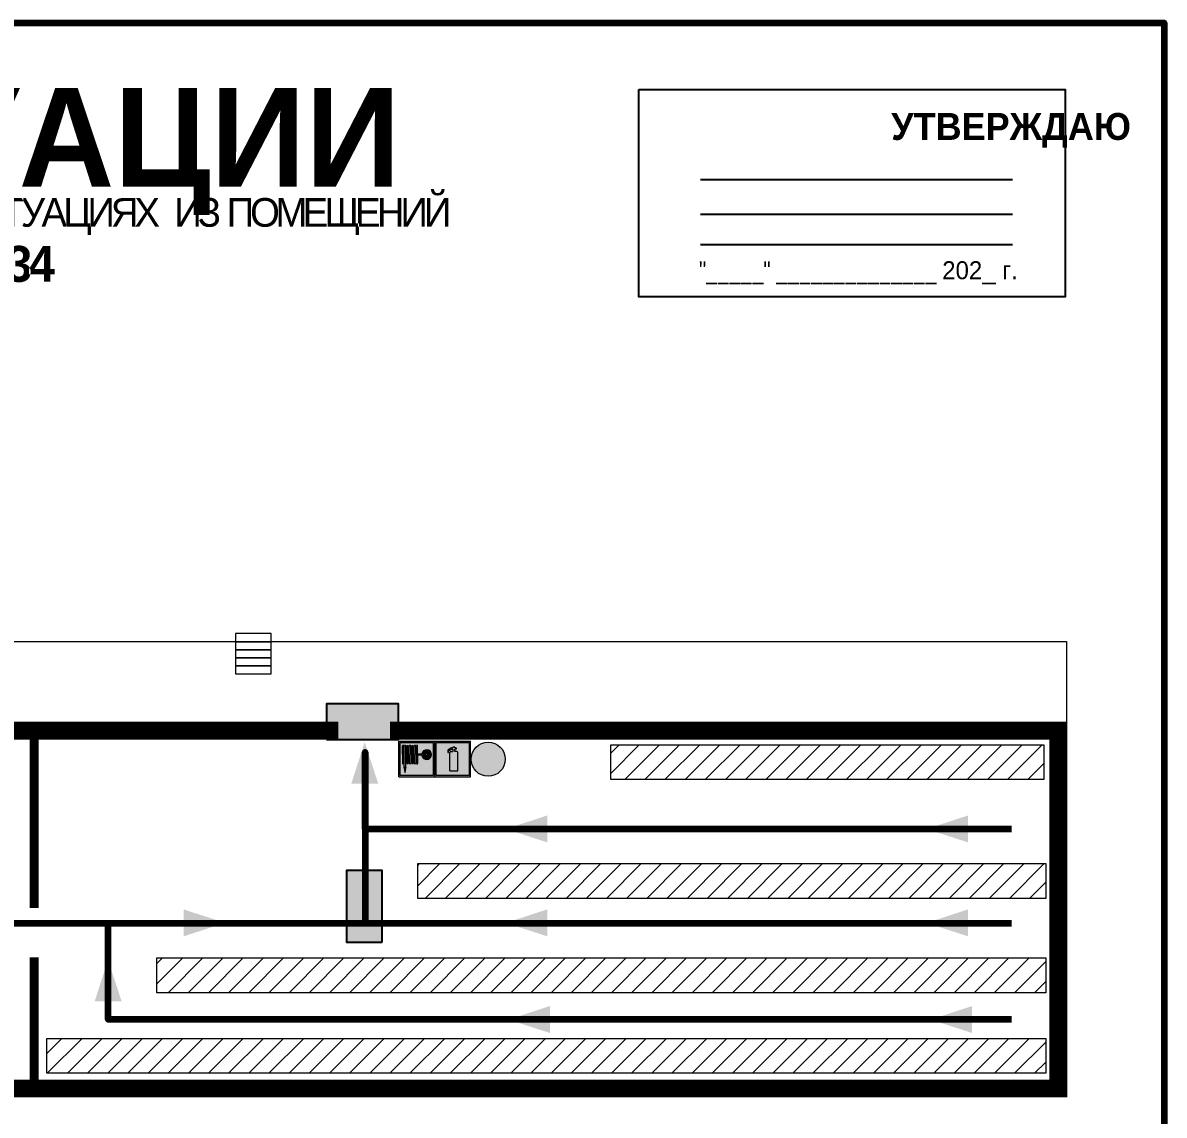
# Model space of a CAD drawing. Header units: millimetres. Extents: x 13810 to 67229, y 12374 to 21950.
# Drawn here: x 35254.1 to 35508.4, y 18844.5 to 19088 of the extents above; entities that cross this region are included whole.
import ezdxf

# ---------------------------------------------------------------- set-up
doc = ezdxf.new("R2010")
doc.units = ezdxf.units.MM
doc.layers.add('План_Штампы', color=7, linetype='Continuous')
doc.styles.add('обычный', font='arial.ttf')

# ---------------------------------------------------------------- blocks, each defined once
blk = doc.blocks.new('A$C7B4425F7')
at = {"true_color": 0xffffff}
blk.add_hatch(color=7, dxfattribs=at).paths.add_polyline_path([(0, 0), (-16, 0), (-16, -8), (0, -8)])
h = blk.add_hatch(color=126)
h.paths.add_polyline_path([(-0.2, -0.2), (-15.8, -0.2), (-15.8, -7.8), (-0.2, -7.8)])
h.paths.add_polyline_path([(-11.76, -2.03), (-11.76, -3.66), (-11.17, -3.66, -0.568275), (-11.17, -6.18), (-12.58, -6.18), (-12.58, -2.03)], flags=16)
h.paths.add_polyline_path([(-13.33, -4.12, -0.495768), (-13.59, -6.18), (-15.03, -6.18), (-15.03, -2.03), (-13.59, -2.03, -0.487973)], flags=16)
h.paths.add_polyline_path([(-10.25, -2.03), (-9.48, -2.03), (-9.48, -6.18), (-10.25, -6.18)], flags=16)
h.paths.add_polyline_path([(-13.84, -3.69), (-14.24, -3.69), (-14.24, -3.03), (-13.9, -3.03, -0.692621)], flags=0)
h.paths.add_polyline_path([(-9.15, -2.03), (-8.4, -2.03), (-8.04, -3.07), (-7.68, -2.03), (-6.93, -2.03), (-7.64, -4.1), (-6.93, -6.18), (-7.68, -6.18), (-8.04, -5.14), (-8.4, -6.18), (-9.15, -6.18), (-8.44, -4.1)], flags=16)
h.paths.add_polyline_path([(-11.76, -4.46), (-11.42, -4.46, -0.692621), (-11.36, -5.12), (-11.76, -5.12)], flags=0)
h.paths.add_polyline_path([(-13.9, -5.2), (-14.24, -5.2), (-14.24, -4.55), (-13.84, -4.55, -0.708038)], flags=0)
edge = h.paths.add_edge_path(flags=16)
edge.add_ellipse((-5.51, -4.08), major_axis=(0, 2.05), ratio=0.586184, start_angle=0, end_angle=360)
edge = h.paths.add_edge_path(flags=0)
edge.add_ellipse((-5.51, -4.08), major_axis=(0, 1.14), ratio=0.454828, start_angle=0, end_angle=360)
h.paths.add_polyline_path([(-4.13, -4.96, 0.377264), (-3.48, -4.52, 0.0555), (-3.16, -2.03), (-1.66, -2.03), (-1.66, -4.96), (-0.96, -4.96), (-0.96, -7.01), (-1.75, -7.01), (-1.75, -6.18), (-3.3, -6.18), (-3.3, -7.02), (-4.13, -7.02)], flags=16)
h.paths.add_polyline_path([(-2.73, -2.91), (-2.28, -2.91), (-2.28, -4.96), (-3.05, -4.96, 0.079136)], flags=0)
at = {"color": 126}
blk.add_lwpolyline([(-16, -8), (0, -8), (0, 0), (-16, 0)], close=True, dxfattribs=at)
blk = doc.blocks.new('A$C32E8229D')
at = {"true_color": 0xffffff}
blk.add_hatch(color=7, dxfattribs=at).paths.add_polyline_path([(0, 0), (0, -8), (16, -8), (16, 0)])
h = blk.add_hatch(color=126)
h.paths.add_polyline_path([(0.2, -0.2), (15.8, -0.2), (15.8, -7.8), (0.2, -7.8)])
h.paths.add_polyline_path([(13.49, -2.05), (12.08, -2.05), (11.37, -2.63, 0.162397), (11.29, -2.84), (11.29, -3.63), (10.35, -3.63), (10.35, -4.05), (11.68, -4.05), (11.68, -3.48), (12.26, -4.28), (11.29, -5.1), (11.29, -6.78), (11.85, -6.78), (11.85, -5.44), (12.8, -4.64), (12.8, -5.94), (14.46, -5.94), (14.46, -5.39), (13.45, -5.39), (13.45, -3.97), (12.46, -2.59), (13.15, -2.59), (13.69, -3.34), (14.18, -3)], flags=16)
h.paths.add_polyline_path([(10.74, -1.82, 1), (11.8, -1.82, 1)], flags=16)
h.paths.add_polyline_path([(9.39, -3.59), (5.99, -3.59), (6.56, -3.03), (5.91, -3.03), (5.1, -3.83), (5.91, -4.64), (6.56, -4.64), (5.99, -4.09), (9.39, -4.09)], flags=16)
h.paths.add_polyline_path([(4.29, -1.08), (1.72, -1.08), (1.72, -6.6), (4.29, -6.6)], flags=16)
at = {"color": 126}
blk.add_lwpolyline([(16, -8), (0, -8), (0, 0), (16, 0)], close=True, dxfattribs=at)
blk = doc.blocks.new('A$C37112FD5')
at = {"true_color": 0xf5f5ff}
h = blk.add_hatch(color=7, dxfattribs=at)
h.dxf.hatch_style = 1
h.paths.add_polyline_path([(12.8, -7.4), (0, -7.4), (0, -20.2), (12.8, -20.2)])
h.paths.add_polyline_path([(12.29, -7.91), (12.29, -19.69), (0.51, -19.69), (0.51, -7.91)], flags=16)
h.paths.add_polyline_path([(4.98, -9.04, -0.42597), (5.17, -9.22), (5.17, -12.25), (5.17, -15.29, -0.432244), (4.98, -15.47), (4.83, -15.47, -0.42597), (4.64, -15.29), (4.64, -12.25), (4.64, -9.22, -0.432244), (4.83, -9.04)], flags=0)
h.paths.add_polyline_path([(4.28, -9.22), (4.28, -12.25), (4.28, -15.29, -0.432244), (4.09, -15.47), (3.94, -15.47, -0.42597), (3.75, -15.29), (3.75, -12.25), (3.75, -9.22, -0.432244), (3.94, -9.04), (4.09, -9.04, -0.42597)], flags=0)
h.paths.add_polyline_path([(5.72, -9.04), (5.87, -9.04, -0.42597), (6.06, -9.22), (6.06, -12.25), (6.06, -15.29, -0.432244), (5.87, -15.47), (5.72, -15.47, -0.42597), (5.53, -15.29), (5.53, -12.25), (5.53, -9.22, -0.432244)], flags=0)
h.paths.add_polyline_path([(6.42, -8.9), (6.5, -8.9, -0.42597), (6.69, -9.08), (6.69, -12.03), (8.21, -12.03, -15.824349), (8.21, -12.47), (6.69, -12.47), (6.69, -15.42, -0.432244), (6.5, -15.6), (6.42, -15.6)], flags=0)
h.paths.add_polyline_path([(3.39, -9.22), (3.39, -12.25), (3.39, -15.29, -0.432244), (3.2, -15.47), (3.05, -15.47, -0.42597), (2.85, -15.29), (2.85, -12.25), (2.85, -9.22, -0.432244), (3.05, -9.04), (3.2, -9.04, -0.42597)], flags=0)
h.paths.add_polyline_path([(2.5, -9.22), (2.5, -16.71), (1.96, -16.71), (1.96, -9.22, -0.432244), (2.15, -9.04), (2.31, -9.04, -0.42597)], flags=0)
h.paths.add_polyline_path([(1.61, -8.9), (1.61, -15.6), (1.57, -15.6, -0.42597), (1.37, -15.42), (1.37, -12.03), (1.37, -9.09, -0.432244), (1.57, -8.9)], flags=0)
h.paths.add_polyline_path([(9.76, -10.81), (9.76, -12.03), (8.49, -12.03, -0.336371)], flags=0)
h.paths.add_polyline_path([(8.49, -12.47), (9.76, -12.47), (9.76, -13.7, -0.336371)], flags=0)
h.paths.add_polyline_path([(10.11, -10.81, -0.336371), (11.38, -12.03), (10.11, -12.03)], flags=0)
h.paths.add_polyline_path([(10.11, -12.47), (11.38, -12.47, -0.336371), (10.11, -13.7)], flags=0)
h.paths.add_polyline_path([(2.5, -16.84), (2.5, -17.05), (1.97, -17.05), (1.97, -16.84)], flags=0)
h.paths.add_polyline_path([(2.5, -17.24, -0.033778), (2.24, -18.6, -0.033778), (1.97, -17.24)], flags=0)
h = blk.add_hatch(color=242)
h.dxf.hatch_style = 1
h.paths.add_polyline_path([(12.29, -7.91), (0.51, -7.91), (0.51, -19.69), (12.29, -19.69)])
h.paths.add_polyline_path([(6.42, -15.6), (6.42, -8.9), (6.5, -8.9, -0.42597), (6.69, -9.08), (6.69, -12.03), (8.21, -12.03, -15.824349), (8.21, -12.47), (6.69, -12.47), (6.69, -15.42, -0.432244), (6.5, -15.6)], flags=16)
h.paths.add_polyline_path([(5.87, -15.47), (5.72, -15.47, -0.42597), (5.53, -15.29), (5.53, -12.25), (5.53, -9.22, -0.432244), (5.72, -9.04), (5.87, -9.04, -0.42597), (6.06, -9.22), (6.06, -12.25), (6.06, -15.29, -0.432244)], flags=16)
h.paths.add_polyline_path([(4.98, -15.47), (4.83, -15.47, -0.42597), (4.64, -15.29), (4.64, -12.25), (4.64, -9.22, -0.432244), (4.83, -9.04), (4.98, -9.04, -0.42597), (5.17, -9.22), (5.17, -12.25), (5.17, -15.29, -0.432244)], flags=16)
h.paths.add_polyline_path([(4.09, -15.47), (3.94, -15.47, -0.42597), (3.75, -15.29), (3.75, -12.25), (3.75, -9.22, -0.432244), (3.94, -9.04), (4.09, -9.04, -0.42597), (4.28, -9.22), (4.28, -12.25), (4.28, -15.29, -0.432244)], flags=16)
h.paths.add_polyline_path([(3.2, -15.47), (3.05, -15.47, -0.42597), (2.85, -15.29), (2.85, -12.25), (2.85, -9.22, -0.432244), (3.05, -9.04), (3.2, -9.04, -0.42597), (3.39, -9.22), (3.39, -12.25), (3.39, -15.29, -0.432244)], flags=16)
h.paths.add_polyline_path([(2.5, -17.05), (1.97, -17.05), (1.97, -16.84), (2.5, -16.84)], flags=16)
h.paths.add_polyline_path([(2.5, -17.24, -0.033778), (2.24, -18.6, -0.033778), (1.97, -17.24)], flags=16)
h.paths.add_polyline_path([(2.5, -16.71), (1.96, -16.71), (1.96, -9.22, -0.432244), (2.15, -9.04), (2.31, -9.04, -0.42597), (2.5, -9.22)], flags=16)
h.paths.add_polyline_path([(1.61, -15.6), (1.57, -15.6, -0.42597), (1.37, -15.42), (1.37, -12.03), (1.37, -9.09, -0.432244), (1.57, -8.9), (1.61, -8.9)], flags=16)
h.paths.add_polyline_path([(8.49, -12.47), (9.76, -12.47), (9.76, -13.7, -0.336371)], flags=0)
h.paths.add_polyline_path([(10.11, -13.7), (10.11, -12.47), (11.38, -12.47, -0.336371)], flags=0)
h.paths.add_polyline_path([(8.49, -12.03, -0.336371), (9.76, -10.81), (9.76, -12.03)], flags=0)
h.paths.add_polyline_path([(10.11, -12.03), (10.11, -10.81, -0.336371), (11.38, -12.03)], flags=0)
h = blk.add_hatch(color=7, dxfattribs=at)
h.dxf.hatch_style = 1
h.paths.add_polyline_path([(1.61, -8.9), (1.57, -8.9, 0.432244), (1.37, -9.09), (1.37, -12.03), (1.37, -15.42, 0.42597), (1.57, -15.6), (1.61, -15.6)])
h.paths.add_polyline_path([(2.5, -9.22, 0.42597), (2.31, -9.04), (2.15, -9.04, 0.432244), (1.96, -9.22), (1.96, -16.71), (2.5, -16.71)])
h.paths.add_polyline_path([(2.5, -16.84), (1.97, -16.84), (1.97, -17.05), (2.5, -17.05)])
h.paths.add_polyline_path([(2.5, -17.24), (1.97, -17.24, 0.033778), (2.24, -18.6, 0.033778)])
h.paths.add_polyline_path([(3.39, -12.25), (3.39, -9.22, 0.42597), (3.2, -9.04), (3.05, -9.04, 0.432244), (2.85, -9.22), (2.85, -12.25), (2.85, -15.29, 0.42597), (3.05, -15.47), (3.2, -15.47, 0.432244), (3.39, -15.29)])
h.paths.add_polyline_path([(4.28, -12.25), (4.28, -9.22, 0.42597), (4.09, -9.04), (3.94, -9.04, 0.432244), (3.75, -9.22), (3.75, -12.25), (3.75, -15.29, 0.42597), (3.94, -15.47), (4.09, -15.47, 0.432244), (4.28, -15.29)])
h.paths.add_polyline_path([(5.17, -12.25), (5.17, -9.22, 0.42597), (4.98, -9.04), (4.83, -9.04, 0.432244), (4.64, -9.22), (4.64, -12.25), (4.64, -15.29, 0.42597), (4.83, -15.47), (4.98, -15.47, 0.432244), (5.17, -15.29)])
h.paths.add_polyline_path([(6.06, -12.25), (6.06, -9.22, 0.42597), (5.87, -9.04), (5.72, -9.04, 0.432244), (5.53, -9.22), (5.53, -12.25), (5.53, -15.29, 0.42597), (5.72, -15.47), (5.87, -15.47, 0.432244), (6.06, -15.29)])
h.paths.add_polyline_path([(6.69, -12.47), (8.21, -12.47, 15.824349), (8.21, -12.03), (6.69, -12.03), (6.69, -9.08, 0.42597), (6.5, -8.9), (6.42, -8.9), (6.42, -15.6), (6.5, -15.6, 0.432244), (6.69, -15.42)])
h.paths.add_polyline_path([(8.49, -12.47), (9.76, -12.47), (9.76, -13.7, -0.336371)], flags=16)
h.paths.add_polyline_path([(8.49, -12.03, -0.336371), (9.76, -10.81), (9.76, -12.03)], flags=16)
h.paths.add_polyline_path([(10.11, -12.47), (11.38, -12.47, -0.336371), (10.11, -13.7)], flags=16)
h.paths.add_polyline_path([(10.11, -12.03), (10.11, -10.81, -0.336371), (11.38, -12.03)], flags=16)
h = blk.add_hatch(color=242)
h.dxf.hatch_style = 1
h.paths.add_polyline_path([(9.76, -10.81, 0.336371), (8.49, -12.03), (9.76, -12.03)])
h.paths.add_polyline_path([(10.11, -10.81), (10.11, -12.03), (11.38, -12.03, 0.336371)])
h.paths.add_polyline_path([(11.38, -12.47), (10.11, -12.47), (10.11, -13.7, 0.336371)])
h.paths.add_polyline_path([(9.76, -12.47), (8.49, -12.47, 0.336371), (9.76, -13.7)])
at = {"color": 242, "lineweight": 5}
for p, q in [((0, -20.2), (0, -7.4)), ((0, -7.4), (12.8, -7.4)), ((12.8, -20.2), (12.8, -7.4)), ((1.37, -12.03), (1.37, -9.08)), ((1.37, -12.03), (1.37, -15.42)), ((1.57, -8.9), (1.61, -8.9)), ((1.61, -8.9), (1.61, -15.6)), ((1.96, -16.71), (1.96, -9.22)), ((2.15, -9.04), (2.31, -9.04)), ((2.5, -16.71), (2.5, -9.22)), ((2.85, -12.25), (2.85, -9.22)), ((3.05, -9.04), (3.2, -9.04)), ((3.39, -12.25), (3.39, -9.22)), ((3.75, -12.25), (3.75, -9.22)), ((3.94, -9.04), (4.09, -9.04)), ((4.28, -12.25), (4.28, -9.22)), ((4.64, -12.25), (4.64, -9.22)), ((4.83, -9.04), (4.98, -9.04)), ((5.17, -12.25), (5.17, -9.22)), ((5.53, -12.25), (5.53, -9.22)), ((5.72, -9.04), (5.87, -9.04)), ((6.06, -12.25), (6.06, -9.22)), ((6.42, -8.9), (6.42, -15.6)), ((6.5, -8.9), (6.42, -8.9)), ((6.69, -12.03), (6.69, -9.08)), ((8.21, -12.03), (6.69, -12.03)), ((9.76, -12.03), (8.49, -12.03)), ((9.76, -10.81), (9.76, -12.03)), ((10.11, -10.81), (10.11, -12.03)), ((11.38, -12.03), (10.11, -12.03)), ((1.57, -15.6), (1.61, -15.6)), ((2.85, -12.25), (2.85, -15.29)), ((3.05, -15.47), (3.2, -15.47)), ((3.39, -12.25), (3.39, -15.29)), ((3.75, -12.25), (3.75, -15.29)), ((3.94, -15.47), (4.09, -15.47)), ((4.28, -12.25), (4.28, -15.29)), ((4.64, -12.25), (4.64, -15.29)), ((4.83, -15.47), (4.98, -15.47)), ((5.17, -12.25), (5.17, -15.29)), ((5.53, -12.25), (5.53, -15.29)), ((5.72, -15.47), (5.87, -15.47)), ((6.06, -12.25), (6.06, -15.29)), ((6.42, -15.6), (6.5, -15.6)), ((8.21, -12.47), (6.69, -12.47)), ((6.69, -12.47), (6.69, -15.42)), ((9.76, -12.47), (8.49, -12.47)), ((9.76, -12.47), (9.76, -13.7)), ((11.38, -12.47), (10.11, -12.47)), ((10.11, -12.47), (10.11, -13.7)), ((0, -20.2), (12.8, -20.2)), ((1.96, -16.71), (2.5, -16.71)), ((1.97, -16.84), (2.5, -16.84)), ((1.97, -17.05), (1.97, -16.84)), ((2.5, -17.05), (1.97, -17.05)), ((1.97, -17.24), (2.5, -17.24)), ((2.5, -16.84), (2.5, -17.05))]:
    blk.add_line(p, q, dxfattribs=at)
blk.add_lwpolyline([(0.51, -7.91), (12.29, -7.91), (12.29, -19.69), (0.51, -19.69)], close=True, dxfattribs=at)
for centre, radius, start, end in [((1.56, -9.09), 0.182, 87.1027, 180.6071), ((2.15, -9.22), 0.182, 87.1027, 180.6071), ((2.32, -9.22), 0.182, 359.3929, 92.8973), ((3.04, -9.22), 0.182, 87.1027, 180.6071), ((3.21, -9.22), 0.182, 359.3929, 92.8973), ((3.93, -9.22), 0.182, 87.1027, 180.6071), ((4.1, -9.22), 0.182, 359.3929, 92.8973), ((4.82, -9.22), 0.182, 87.1027, 180.6071), ((4.99, -9.22), 0.182, 359.3929, 92.8973), ((5.71, -9.22), 0.182, 87.1027, 180.6071), ((5.88, -9.22), 0.182, 359.3929, 92.8973), ((6.51, -9.09), 0.182, 359.3929, 92.8973), ((9.93, -12.25), 1.74, 187.2319, 172.7681), ((9.93, -12.25), 1.46, 96.9927, 171.3585), ((9.93, -12.25), 1.46, 8.6415, 83.0073), ((1.56, -15.42), 0.182, 179.3929, 272.8973), ((3.04, -15.29), 0.182, 179.3929, 272.8973), ((3.21, -15.29), 0.182, 267.1027, 0.6071), ((3.93, -15.29), 0.182, 179.3929, 272.8973), ((4.1, -15.29), 0.182, 267.1027, 0.6071), ((4.82, -15.29), 0.182, 179.3929, 272.8973), ((4.99, -15.29), 0.182, 267.1027, 0.6071), ((5.71, -15.29), 0.182, 179.3929, 272.8973), ((5.88, -15.29), 0.182, 267.1027, 0.6071), ((6.51, -15.42), 0.182, 267.1027, 0.6071), ((9.93, -12.25), 1.46, 188.6415, 263.0073), ((9.93, -12.25), 1.46, 276.9927, 351.3585), ((12.17, -15.98), 10.27, 187.041, 194.7793), ((-7.7, -15.98), 10.27, 345.2207, 352.959)]:
    blk.add_arc(centre, radius, start, end, dxfattribs=at)
blk = doc.blocks.new('A$C3AD82952')
at = {"true_color": 0xf5f5ff}
h = blk.add_hatch(color=7, dxfattribs=at)
h.dxf.hatch_style = 1
h.paths.add_polyline_path([(8.21, 8.73, 0.414214), (7.89, 9.05), (7.22, 9.05), (7.22, 9.92), (7.59, 9.92, 1), (7.57, 10.36), (7.22, 10.36), (7.22, 10.6), (6.43, 10.6), (6.43, 10.36), (6.01, 10.36), (4.74, 9.59), (4.74, 8.69), (4.98, 8.73), (4.98, 9.26), (6.12, 9.91), (6.43, 9.91), (6.43, 9.05), (5.76, 9.05, 0.414214), (5.44, 8.73), (5.44, 2.2), (8.21, 2.2)], flags=0)
h.paths.add_polyline_path([(12.8, 12.8), (0, 12.8), (0, 0), (12.8, 0)])
h.paths.add_polyline_path([(0.51, 12.29), (12.29, 12.29), (12.29, 0.51), (0.51, 0.51)], flags=16)
h.paths.add_polyline_path([(4.74, 9.59), (6.01, 10.36), (6.43, 10.36), (6.43, 10.6), (7.22, 10.6), (7.22, 10.36), (7.59, 10.36, -0.94586), (7.59, 9.92), (7.22, 9.92), (7.22, 9.05), (7.89, 9.05, -0.414214), (8.21, 8.73), (8.21, 2.2), (5.44, 2.2), (5.44, 8.73, -0.414214), (5.76, 9.05), (6.43, 9.05), (6.43, 9.91), (6.12, 9.91), (4.98, 9.26), (4.98, 8.73), (4.74, 8.69)], flags=0)
h = blk.add_hatch(color=242)
h.dxf.hatch_style = 1
h.paths.add_polyline_path([(12.29, 12.29), (0.51, 12.29), (0.51, 0.51), (12.29, 0.51)])
h.paths.add_polyline_path([(4.74, 8.69), (4.74, 9.59), (6.01, 10.36), (6.43, 10.36), (6.43, 10.6), (7.22, 10.6), (7.22, 10.36), (7.59, 10.36, -0.94586), (7.59, 9.92), (7.22, 9.92), (7.22, 9.05), (7.89, 9.05, -0.414214), (8.21, 8.73), (8.21, 2.2), (5.44, 2.2), (5.44, 8.73, -0.414214), (5.76, 9.05), (6.43, 9.05), (6.43, 9.91), (6.12, 9.91), (4.98, 9.26), (4.98, 8.73)], flags=16)
h = blk.add_hatch(color=7, dxfattribs=at)
h.dxf.hatch_style = 1
h.paths.add_polyline_path([(8.21, 8.73, 0.414214), (7.89, 9.05), (7.22, 9.05), (7.22, 9.92), (7.59, 9.92, 1), (7.57, 10.36), (7.22, 10.36), (7.22, 10.6), (6.43, 10.6), (6.43, 10.36), (6.01, 10.36), (4.74, 9.59), (4.74, 8.69), (4.98, 8.73), (4.98, 9.26), (6.12, 9.91), (6.43, 9.91), (6.43, 9.05), (5.76, 9.05, 0.414214), (5.44, 8.73), (5.44, 2.2), (8.21, 2.2)])
at = {"color": 242, "lineweight": 5}
for p, q in [((0, 0), (0, 12.8)), ((0, 12.8), (12.8, 12.8)), ((12.8, 0), (12.8, 12.8)), ((6.01, 10.36), (4.74, 9.59)), ((4.74, 9.59), (4.74, 8.69)), ((4.74, 8.69), (4.98, 8.73)), ((4.98, 9.26), (6.12, 9.91)), ((4.98, 8.73), (4.98, 9.26)), ((5.44, 2.2), (5.44, 8.73)), ((5.76, 9.05), (6.43, 9.05)), ((6.01, 10.36), (6.43, 10.36)), ((6.12, 9.91), (6.43, 9.91)), ((7.22, 10.6), (6.43, 10.6)), ((6.43, 10.6), (6.43, 10.36)), ((6.43, 9.91), (6.43, 9.05)), ((7.22, 10.36), (7.22, 10.6)), ((7.59, 10.36), (7.22, 10.36)), ((7.22, 9.05), (7.22, 9.92)), ((7.59, 9.92), (7.22, 9.92)), ((7.89, 9.05), (7.22, 9.05)), ((8.21, 2.2), (8.21, 8.73)), ((0, 0), (12.8, 0)), ((5.44, 2.2), (8.21, 2.2))]:
    blk.add_line(p, q, dxfattribs=at)
blk.add_lwpolyline([(0.51, 12.29), (12.29, 12.29), (12.29, 0.51), (0.51, 0.51)], close=True, dxfattribs=at)
for centre, radius, start, end in [((5.76, 8.73), 0.32, 90, 180), ((7.58, 10.14), 0.223, 273.1875, 86.8125), ((7.89, 8.73), 0.32, 0, 90)]:
    blk.add_arc(centre, radius, start, end, dxfattribs=at)
blk = doc.blocks.new('A$C7B8C2D5B')
at = {"lineweight": 0}
h = blk.add_hatch(color=5, dxfattribs=at)
h.dxf.hatch_style = 1
h.paths.add_polyline_path([(1.4, -3.02, 1), (-2.11, -3.02, 1)])
at = {"color": 5, "lineweight": 0}
blk.add_circle((-0.36, -3.02), 1.75, dxfattribs=at)

msp = doc.modelspace()

# ---------------------------------------------------------------- hatches: boundary and pattern name
at = {"lineweight": 0}
h = msp.add_hatch(dxfattribs=at)
h.set_pattern_fill('ANSI31', color=256)
h.set_pattern_definition([(45, (4070.343, 14560.206), (-2.24506403, 2.24506403), [])])
h.paths.add_polyline_path([(35385.05, 18927.04), (35385.05, 18919.3), (35481.56, 18919.3), (35481.56, 18927.04)])
h = msp.add_hatch(dxfattribs=at)
h.set_pattern_fill('ANSI31', color=256)
h.set_pattern_definition([(45, (4070.776, 14533.6988), (-2.24506403, 2.24506403), [])])
h.paths.add_polyline_path([(35342.04, 18900.54), (35342.04, 18892.79), (35481.99, 18892.79), (35481.99, 18900.54)])
h = msp.add_hatch(dxfattribs=at)
h.set_pattern_fill('ANSI31', color=256)
h.set_pattern_definition([(45, (3982.0963, 14512.674), (-2.24506403, 2.24506403), [])])
h.paths.add_polyline_path([(35283.95, 18879.51), (35283.95, 18871.76), (35481.99, 18871.76), (35481.99, 18879.51)])
h = msp.add_hatch(dxfattribs=at)
h.set_pattern_fill('ANSI31', color=256)
h.set_pattern_definition([(45, (3982.0963, 14494.718), (-2.24506403, 2.24506403), [])])
h.paths.add_polyline_path([(35259.44, 18861.55), (35259.44, 18853.81), (35481.99, 18853.81), (35481.99, 18861.55)])

# ---------------------------------------------------------------- linework, layer by layer
at = {"color": 2, "lineweight": 100}
msp.add_lwpolyline([(34908.39, 19088), (35508.39, 19088), (35508.39, 18693), (34908.39, 18693)], close=True, dxfattribs=at)
msp.add_lwpolyline([(35391.33, 19073.14), (35486.33, 19073.14), (35486.33, 19026.94), (35391.33, 19026.94)], close=True)
for points in [[(35405.08, 19053.1), (35474.61, 19053.1)], [(35405.08, 19045.34), (35474.61, 19045.34)], [(35405.08, 19038.55), (35474.61, 19038.55)]]:
    msp.add_lwpolyline(points)
at = {"lineweight": 0}
for points in [[(35301.48, 18950.02), (35309.42, 18950.02), (35309.42, 18951.82), (35301.48, 18951.82)], [(35301.48, 18948.23), (35309.42, 18948.23), (35309.42, 18950.02), (35301.48, 18950.02)], [(35301.48, 18946.44), (35309.42, 18946.44), (35309.42, 18948.23), (35301.48, 18948.23)], [(35301.48, 18944.64), (35309.42, 18944.64), (35309.42, 18946.44), (35301.48, 18946.44)], [(35301.48, 18942.85), (35309.42, 18942.85), (35309.42, 18944.64), (35301.48, 18944.64)], [(35385.05, 18927.04), (35481.56, 18927.04), (35481.56, 18919.3), (35385.05, 18919.3)], [(35342.04, 18900.54), (35481.99, 18900.54), (35481.99, 18892.79), (35342.04, 18892.79)], [(35283.95, 18879.51), (35481.99, 18879.51), (35481.99, 18871.76), (35283.95, 18871.76)], [(35259.44, 18861.55), (35481.99, 18861.55), (35481.99, 18853.81), (35259.44, 18853.81)]]:
    msp.add_lwpolyline(points, close=True, dxfattribs=at)
msp.add_lwpolyline([(34969.5, 18950.1), (35486.61, 18950.1), (35486.61, 18930.55)], dxfattribs=at)
for points, const_width in [([(34938.87, 18920.26), (34938.87, 18920.26), (34938.87, 18850.41), (35484.83, 18850.41), (35484.83, 18930.19), (35335.91, 18930.19)], 4), ([(35324.34, 18930.19), (35118.33, 18930.19)], 4), ([(35256.56, 18930.19), (35256.56, 18890.67)], 2), ([(35256.56, 18850.41), (35256.56, 18879.63)], 2)]:
    msp.add_lwpolyline(points, dxfattribs=dict(at, const_width=const_width))
at = {"color": 126, "lineweight": 100, "true_color": 0x008754}
for points in [[(35474.34, 18908.23), (35330.33, 18908.23), (35330.33, 18925.39), (35330.33, 18887.26)], [(35238.96, 18887.26), (35273.04, 18887.26)], [(35273.04, 18887.26), (35474.34, 18887.26)], [(35474.34, 18865.78), (35273.04, 18865.78), (35273.04, 18887.26)]]:
    msp.add_lwpolyline(points, dxfattribs=at)
at = {"layer": 'План_Штампы', "color": 126, "true_color": 0x008754}
for points in [[(35333.26, 18918.37), (35327.25, 18918.39), (35330.23, 18927.61)], [(35370.94, 18911.29), (35370.92, 18905.28), (35361.7, 18908.26)], [(35464.7, 18911.29), (35464.68, 18905.28), (35455.46, 18908.26)], [(35289.88, 18884.32), (35289.89, 18890.33), (35299.11, 18887.35)], [(35370.94, 18890.35), (35370.92, 18884.34), (35361.7, 18887.32)], [(35464.7, 18890.35), (35464.68, 18884.34), (35455.46, 18887.32)], [(35276.07, 18869.85), (35270.06, 18869.86), (35273.04, 18879.08)], [(35371.51, 18868.8), (35371.5, 18862.79), (35362.28, 18865.77)], [(35465.6, 18868.8), (35465.58, 18862.79), (35456.36, 18865.77)]]:
    msp.add_solid(points, dxfattribs=at)

# ---------------------------------------------------------------- block references
for name, p, xscale, yscale, zscale in [('A$C37112FD5', (35337.83, 18932.5), 0.6249984004534781, 0.6249984004534781, 0.6249984004534781), ('A$C3AD82952', (35345.83, 18919.88), 0.625, 0.625, 0.625), ('A$C7B8C2D5B', (35358.54, 18930.4), 2.177419353276491, 2.177419353276491, 2.177419353276491)]:
    msp.add_blockref(name, p, dxfattribs=dict(xscale=xscale, yscale=yscale, zscale=zscale))
at = {"layer": 'План_Штампы'}
msp.add_blockref('A$C7B4425F7', (35337.74, 18936.19), dxfattribs=at)
at = {"layer": 'План_Штампы', "color": 126, "true_color": 0x008754, "xscale": -1, "rotation": 90}
msp.add_blockref('A$C32E8229D', (35326.15, 18899.04), dxfattribs=at)

# ---------------------------------------------------------------- texts
at = {"lineweight": 0, "style": 'обычный'}
for s, insert, char_height, width, attachment_point in [('{\\fProxima Nova Rg|b1|i0|c204|p2;ПЛАН ЭВАКУАЦИИ}', (35061.03, 19073.5), 22, 493.8901, 1), ('\\pi-18,l18,t18;{\\fProxima Nova Rg|b1|i0|c204|p2;УТВЕРЖДАЮ\\H1.1997x; }', (35474.27, 19064.02), 6, 126.6484, 5), ('{\\fArial Narrow|b0|i0|c204|p34;"_____" ______________ \\fProxima Nova Rg|b0|i0|c204|p2;202_ г. }', (35440.23, 19032.26), 4, 78.6503, 5)]:
    msp.add_mtext(s, dxfattribs=dict(at, insert=insert, char_height=char_height, width=width, attachment_point=attachment_point))
at = {"color": 0, "lineweight": 0, "insert": (35211.17, 19049.11), "char_height": 8, "width": 449.2158, "attachment_point": 5, "style": 'обычный'}
msp.add_mtext('{\\fArial Black|b1|i0|c204|p34;\\H2x;\\T0.85;  \\fArial Narrow|b0|i0|c204|p34;\\H0.8x;\\W0.9;\\P\\fProxima Nova Rg|b0|i0|c204|p2;\\H0.5x;\\W1;\\C256;ПРИ ПОЖАРЕ  ИЛИ ДРУГИХ ЧРЕЗВЫЧАЙНЫХ СИТУАЦИЯХ  ИЗ ПОМЕЩЕНИЙ \\fProxima Nova Rg|b1|i0|c204|p2;\\H1.25x;\\PЦМТО: СКЛАДА №034}', dxfattribs=at)

doc.saveas('drawing.dxf')
